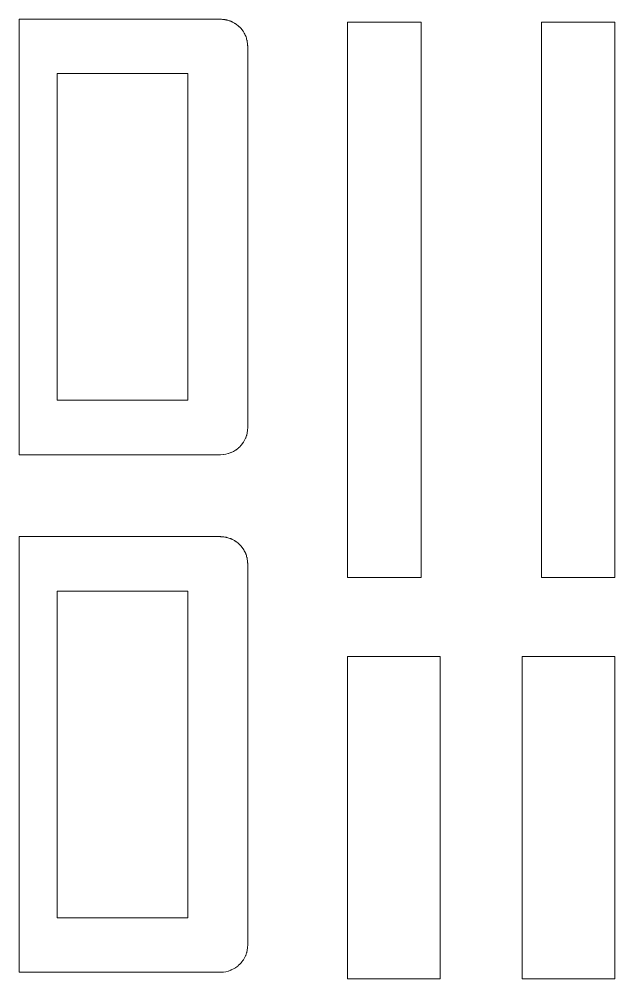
# Model space of a CAD drawing. Header units: inches. Extents: x 14 to 268, y -400 to -14.
# Drawn here: x 148.3 to 257.7, y -400 to -223.7 of the extents above; entities that cross this region are included whole.
import ezdxf

# ---------------------------------------------------------------- set-up
doc = ezdxf.new("R2010")
doc.units = ezdxf.units.IN
doc.header["$MEASUREMENT"] = 0
doc.layers.add('Layer 1', color=7, linetype='Continuous')

# ---------------------------------------------------------------- blocks, each defined once
blk = doc.blocks.new('block 97')
at = {"layer": 'Layer 1', "color": 7, "lineweight": 9, "true_color": 0xffffff}
blk.add_lwpolyline([(148.3, -318.74), (148.3, -398.74)], dxfattribs=at)
blk = doc.blocks.new('block 98')
at = {"layer": 'Layer 1', "color": 7, "lineweight": 9, "true_color": 0xffffff}
blk.add_lwpolyline([(155.3, -328.74), (155.3, -388.74)], dxfattribs=at)
blk = doc.blocks.new('block 99')
at = {"layer": 'Layer 1', "color": 7, "lineweight": 9, "true_color": 0xffffff}
blk.add_lwpolyline([(155.3, -328.74), (179.3, -328.74)], dxfattribs=at)
blk = doc.blocks.new('block 100')
at = {"layer": 'Layer 1', "color": 7, "lineweight": 9, "true_color": 0xffffff}
blk.add_lwpolyline([(179.3, -388.74), (155.3, -388.74)], dxfattribs=at)
blk = doc.blocks.new('block 101')
at = {"layer": 'Layer 1', "color": 7, "lineweight": 9, "true_color": 0xffffff}
blk.add_lwpolyline([(179.3, -388.74), (179.3, -328.74)], dxfattribs=at)
blk = doc.blocks.new('block 102')
at = {"layer": 'Layer 1', "color": 7, "lineweight": 9, "true_color": 0xffffff}
blk.add_lwpolyline([(148.3, -318.74), (185.3, -318.74)], dxfattribs=at)
blk = doc.blocks.new('block 103')
at = {"layer": 'Layer 1', "color": 7, "lineweight": 9, "true_color": 0xffffff}
blk.add_lwpolyline([(190.3, -323.74), (190.3, -323.73), (190.3, -323.69), (190.29, -323.63), (190.28, -323.55), (190.26, -323.36), (190.24, -323.14), (190.22, -322.95), (190.21, -322.87), (190.21, -322.8), (190.2, -322.76), (190.2, -322.74), (190.2, -322.73), (190.19, -322.69), (190.17, -322.64), (190.15, -322.57), (190.1, -322.4), (190.04, -322.2), (189.98, -322.01), (189.95, -321.93), (189.93, -321.87), (189.92, -321.82), (189.91, -321.8), (189.91, -321.79), (189.89, -321.77), (189.87, -321.72), (189.84, -321.66), (189.8, -321.59), (189.75, -321.51), (189.66, -321.33), (189.57, -321.16), (189.53, -321.09), (189.49, -321.03), (189.47, -320.98), (189.45, -320.95), (189.45, -320.95), (189.43, -320.93), (189.41, -320.89), (189.36, -320.84), (189.31, -320.78), (189.26, -320.71), (189.01, -320.41), (188.95, -320.34), (188.9, -320.29), (188.87, -320.24), (188.85, -320.22), (188.83, -320.2), (188.79, -320.17), (188.75, -320.13), (188.69, -320.08), (188.62, -320.03), (188.47, -319.9), (188.32, -319.78), (188.25, -319.72), (188.19, -319.67), (188.14, -319.63), (188.11, -319.61), (188.09, -319.59), (188.06, -319.57), (188.01, -319.55), (187.94, -319.51), (187.87, -319.47), (187.52, -319.28), (187.44, -319.24), (187.37, -319.2), (187.31, -319.17), (187.27, -319.15), (187.25, -319.14), (187.24, -319.13), (187.21, -319.12), (187.16, -319.11), (187.09, -319.09), (187.01, -319.06), (186.82, -319), (186.63, -318.94), (186.54, -318.91), (186.46, -318.89), (186.39, -318.87), (186.34, -318.85), (186.31, -318.85), (186.31, -318.84), (186.29, -318.84), (186.24, -318.84), (186.18, -318.83), (186.1, -318.82), (185.9, -318.8), (185.69, -318.78), (185.5, -318.76), (185.42, -318.75), (185.36, -318.75), (185.32, -318.74), (185.3, -318.74)], dxfattribs=at)
blk = doc.blocks.new('block 104')
at = {"layer": 'Layer 1', "color": 7, "lineweight": 9, "true_color": 0xffffff}
blk.add_lwpolyline([(185.3, -398.74), (148.3, -398.74)], dxfattribs=at)
blk = doc.blocks.new('block 105')
at = {"layer": 'Layer 1', "color": 7, "lineweight": 9, "true_color": 0xffffff}
blk.add_lwpolyline([(190.3, -393.74), (190.3, -323.74)], dxfattribs=at)
blk = doc.blocks.new('block 106')
at = {"layer": 'Layer 1', "color": 7, "lineweight": 9, "true_color": 0xffffff}
blk.add_open_spline([(185.3, -398.74), (185.3, -398.74), (185.8, -398.72), (185.8, -398.72), (185.8, -398.72), (185.8, -398.72), (186.28, -398.65), (186.76, -398.53), (186.76, -398.53), (186.76, -398.53), (186.76, -398.53), (187.22, -398.36), (187.22, -398.36), (187.22, -398.36), (187.22, -398.36), (187.66, -398.15), (188.08, -397.9), (188.08, -397.9), (188.08, -397.9), (188.08, -397.9), (188.47, -397.61), (188.47, -397.61), (188.47, -397.61), (188.47, -397.61), (188.84, -397.28), (189.17, -396.91), (189.17, -396.91), (189.17, -396.91), (189.17, -396.91), (189.46, -396.52), (189.46, -396.52), (189.46, -396.52), (189.46, -396.52), (189.71, -396.1), (189.92, -395.66), (189.92, -395.66), (189.92, -395.66), (189.92, -395.66), (190.09, -395.2), (190.09, -395.2), (190.09, -395.2), (190.09, -395.2), (190.21, -394.72), (190.28, -394.24), (190.28, -394.24), (190.28, -394.24), (190.28, -394.24), (190.3, -393.74), (190.3, -393.74)], degree=3, knots=[0, 0, 0, 0, 1, 1, 1, 2, 2, 2, 3, 3, 3, 4, 4, 4, 5, 5, 5, 6, 6, 6, 7, 7, 7, 8, 8, 8, 9, 9, 9, 10, 10, 10, 11, 11, 11, 12, 12, 12, 13, 13, 13, 14, 14, 14, 15, 15, 15, 16, 16, 16, 16], dxfattribs=at)
blk = doc.blocks.new('block 107')
at = {"layer": 'Layer 1', "color": 7, "lineweight": 9, "true_color": 0xffffff}
blk.add_lwpolyline([(148.3, -223.69), (148.3, -303.69)], dxfattribs=at)
blk = doc.blocks.new('block 108')
at = {"layer": 'Layer 1', "color": 7, "lineweight": 9, "true_color": 0xffffff}
blk.add_lwpolyline([(155.3, -233.69), (155.3, -293.69)], dxfattribs=at)
blk = doc.blocks.new('block 109')
at = {"layer": 'Layer 1', "color": 7, "lineweight": 9, "true_color": 0xffffff}
blk.add_lwpolyline([(155.3, -233.69), (179.3, -233.69)], dxfattribs=at)
blk = doc.blocks.new('block 110')
at = {"layer": 'Layer 1', "color": 7, "lineweight": 9, "true_color": 0xffffff}
blk.add_lwpolyline([(179.3, -293.69), (155.3, -293.69)], dxfattribs=at)
blk = doc.blocks.new('block 111')
at = {"layer": 'Layer 1', "color": 7, "lineweight": 9, "true_color": 0xffffff}
blk.add_lwpolyline([(179.3, -293.69), (179.3, -233.69)], dxfattribs=at)
blk = doc.blocks.new('block 112')
at = {"layer": 'Layer 1', "color": 7, "lineweight": 9, "true_color": 0xffffff}
blk.add_lwpolyline([(148.3, -223.69), (185.3, -223.69)], dxfattribs=at)
blk = doc.blocks.new('block 113')
at = {"layer": 'Layer 1', "color": 7, "lineweight": 9, "true_color": 0xffffff}
blk.add_lwpolyline([(190.3, -228.69), (190.3, -228.68), (190.3, -228.64), (190.29, -228.57), (190.28, -228.5), (190.26, -228.3), (190.24, -228.09), (190.22, -227.9), (190.21, -227.81), (190.21, -227.75), (190.2, -227.7), (190.2, -227.68), (190.2, -227.67), (190.19, -227.64), (190.17, -227.59), (190.15, -227.52), (190.1, -227.34), (190.04, -227.15), (189.98, -226.96), (189.95, -226.88), (189.93, -226.82), (189.92, -226.77), (189.91, -226.75), (189.91, -226.74), (189.89, -226.72), (189.87, -226.67), (189.84, -226.61), (189.8, -226.54), (189.75, -226.46), (189.66, -226.28), (189.57, -226.11), (189.53, -226.03), (189.49, -225.97), (189.47, -225.93), (189.45, -225.9), (189.45, -225.89), (189.43, -225.88), (189.41, -225.84), (189.36, -225.79), (189.31, -225.73), (189.26, -225.66), (189.01, -225.36), (188.95, -225.29), (188.9, -225.23), (188.87, -225.19), (188.85, -225.16), (188.83, -225.14), (188.79, -225.12), (188.75, -225.08), (188.69, -225.03), (188.62, -224.97), (188.47, -224.85), (188.32, -224.72), (188.25, -224.67), (188.19, -224.62), (188.14, -224.58), (188.11, -224.55), (188.09, -224.54), (188.06, -224.52), (188.01, -224.49), (187.94, -224.46), (187.87, -224.42), (187.52, -224.23), (187.44, -224.19), (187.37, -224.15), (187.31, -224.12), (187.27, -224.09), (187.25, -224.08), (187.24, -224.08), (187.21, -224.07), (187.16, -224.06), (187.09, -224.03), (187.01, -224.01), (186.82, -223.95), (186.63, -223.89), (186.54, -223.86), (186.46, -223.84), (186.39, -223.82), (186.34, -223.8), (186.31, -223.79), (186.31, -223.79), (186.29, -223.79), (186.24, -223.78), (186.18, -223.78), (186.1, -223.77), (185.9, -223.75), (185.69, -223.73), (185.5, -223.71), (185.42, -223.7), (185.36, -223.7), (185.32, -223.69), (185.3, -223.69)], dxfattribs=at)
blk = doc.blocks.new('block 114')
at = {"layer": 'Layer 1', "color": 7, "lineweight": 9, "true_color": 0xffffff}
blk.add_lwpolyline([(185.3, -303.69), (148.3, -303.69)], dxfattribs=at)
blk = doc.blocks.new('block 115')
at = {"layer": 'Layer 1', "color": 7, "lineweight": 9, "true_color": 0xffffff}
blk.add_lwpolyline([(190.3, -298.69), (190.3, -228.69)], dxfattribs=at)
blk = doc.blocks.new('block 116')
at = {"layer": 'Layer 1', "color": 7, "lineweight": 9, "true_color": 0xffffff}
blk.add_open_spline([(185.3, -303.69), (185.3, -303.69), (185.8, -303.67), (185.8, -303.67), (185.8, -303.67), (185.8, -303.67), (186.28, -303.59), (186.76, -303.47), (186.76, -303.47), (186.76, -303.47), (186.76, -303.47), (187.22, -303.31), (187.22, -303.31), (187.22, -303.31), (187.22, -303.31), (187.66, -303.1), (188.08, -302.85), (188.08, -302.85), (188.08, -302.85), (188.08, -302.85), (188.47, -302.56), (188.47, -302.56), (188.47, -302.56), (188.47, -302.56), (188.84, -302.23), (189.17, -301.86), (189.17, -301.86), (189.17, -301.86), (189.17, -301.86), (189.46, -301.46), (189.46, -301.46), (189.46, -301.46), (189.46, -301.46), (189.71, -301.04), (189.92, -300.6), (189.92, -300.6), (189.92, -300.6), (189.92, -300.6), (190.09, -300.14), (190.09, -300.14), (190.09, -300.14), (190.09, -300.14), (190.21, -299.67), (190.28, -299.18), (190.28, -299.18), (190.28, -299.18), (190.28, -299.18), (190.3, -298.69), (190.3, -298.69)], degree=3, knots=[0, 0, 0, 0, 1, 1, 1, 2, 2, 2, 3, 3, 3, 4, 4, 4, 5, 5, 5, 6, 6, 6, 7, 7, 7, 8, 8, 8, 9, 9, 9, 10, 10, 10, 11, 11, 11, 12, 12, 12, 13, 13, 13, 14, 14, 14, 15, 15, 15, 16, 16, 16, 16], dxfattribs=at)
blk = doc.blocks.new('block 117')
at = {"layer": 'Layer 1', "color": 7, "lineweight": 9, "true_color": 0xffffff}
blk.add_lwpolyline([(208.65, -326.24), (222.15, -326.24)], dxfattribs=at)
blk = doc.blocks.new('block 118')
at = {"layer": 'Layer 1', "color": 7, "lineweight": 9, "true_color": 0xffffff}
blk.add_lwpolyline([(222.15, -224.24), (222.15, -326.24)], dxfattribs=at)
blk = doc.blocks.new('block 119')
at = {"layer": 'Layer 1', "color": 7, "lineweight": 9, "true_color": 0xffffff}
blk.add_lwpolyline([(222.15, -224.24), (208.65, -224.24)], dxfattribs=at)
blk = doc.blocks.new('block 120')
at = {"layer": 'Layer 1', "color": 7, "lineweight": 9, "true_color": 0xffffff}
blk.add_lwpolyline([(208.65, -326.24), (208.65, -224.24)], dxfattribs=at)
blk = doc.blocks.new('block 121')
at = {"layer": 'Layer 1', "color": 7, "lineweight": 9, "true_color": 0xffffff}
blk.add_lwpolyline([(244.25, -326.24), (257.75, -326.24)], dxfattribs=at)
blk = doc.blocks.new('block 122')
at = {"layer": 'Layer 1', "color": 7, "lineweight": 9, "true_color": 0xffffff}
blk.add_lwpolyline([(257.75, -224.24), (257.75, -326.24)], dxfattribs=at)
blk = doc.blocks.new('block 123')
at = {"layer": 'Layer 1', "color": 7, "lineweight": 9, "true_color": 0xffffff}
blk.add_lwpolyline([(257.75, -224.24), (244.25, -224.24)], dxfattribs=at)
blk = doc.blocks.new('block 124')
at = {"layer": 'Layer 1', "color": 7, "lineweight": 9, "true_color": 0xffffff}
blk.add_lwpolyline([(244.25, -326.24), (244.25, -224.24)], dxfattribs=at)
blk = doc.blocks.new('block 125')
at = {"layer": 'Layer 1', "color": 7, "lineweight": 9, "true_color": 0xffffff}
blk.add_lwpolyline([(225.65, -399.96), (225.65, -340.76)], dxfattribs=at)
blk = doc.blocks.new('block 126')
at = {"layer": 'Layer 1', "color": 7, "lineweight": 9, "true_color": 0xffffff}
blk.add_lwpolyline([(208.65, -340.76), (225.65, -340.76)], dxfattribs=at)
blk = doc.blocks.new('block 127')
at = {"layer": 'Layer 1', "color": 7, "lineweight": 9, "true_color": 0xffffff}
blk.add_lwpolyline([(208.65, -340.76), (208.65, -399.96)], dxfattribs=at)
blk = doc.blocks.new('block 128')
at = {"layer": 'Layer 1', "color": 7, "lineweight": 9, "true_color": 0xffffff}
blk.add_lwpolyline([(225.65, -399.96), (208.65, -399.96)], dxfattribs=at)
blk = doc.blocks.new('block 129')
at = {"layer": 'Layer 1', "color": 7, "lineweight": 9, "true_color": 0xffffff}
blk.add_lwpolyline([(257.75, -399.96), (257.75, -340.76)], dxfattribs=at)
blk = doc.blocks.new('block 130')
at = {"layer": 'Layer 1', "color": 7, "lineweight": 9, "true_color": 0xffffff}
blk.add_lwpolyline([(240.75, -340.76), (257.75, -340.76)], dxfattribs=at)
blk = doc.blocks.new('block 131')
at = {"layer": 'Layer 1', "color": 7, "lineweight": 9, "true_color": 0xffffff}
blk.add_lwpolyline([(240.75, -340.76), (240.75, -399.96)], dxfattribs=at)
blk = doc.blocks.new('block 132')
at = {"layer": 'Layer 1', "color": 7, "lineweight": 9, "true_color": 0xffffff}
blk.add_lwpolyline([(257.75, -399.96), (240.75, -399.96)], dxfattribs=at)

msp = doc.modelspace()

# ---------------------------------------------------------------- block references
at = {"layer": 'Layer 1'}
for name in ['block 107', 'block 112', 'block 113', 'block 119', 'block 120', 'block 118', 'block 123', 'block 124', 'block 122', 'block 115', 'block 108', 'block 109', 'block 111', 'block 110', 'block 116', 'block 114', 'block 97', 'block 102', 'block 103', 'block 105', 'block 117', 'block 121', 'block 98', 'block 99', 'block 101', 'block 126', 'block 127', 'block 125', 'block 130', 'block 131', 'block 129', 'block 100', 'block 106', 'block 104', 'block 128', 'block 132']:
    msp.add_blockref(name, (0, 0), dxfattribs=at)

doc.saveas('drawing.dxf')
